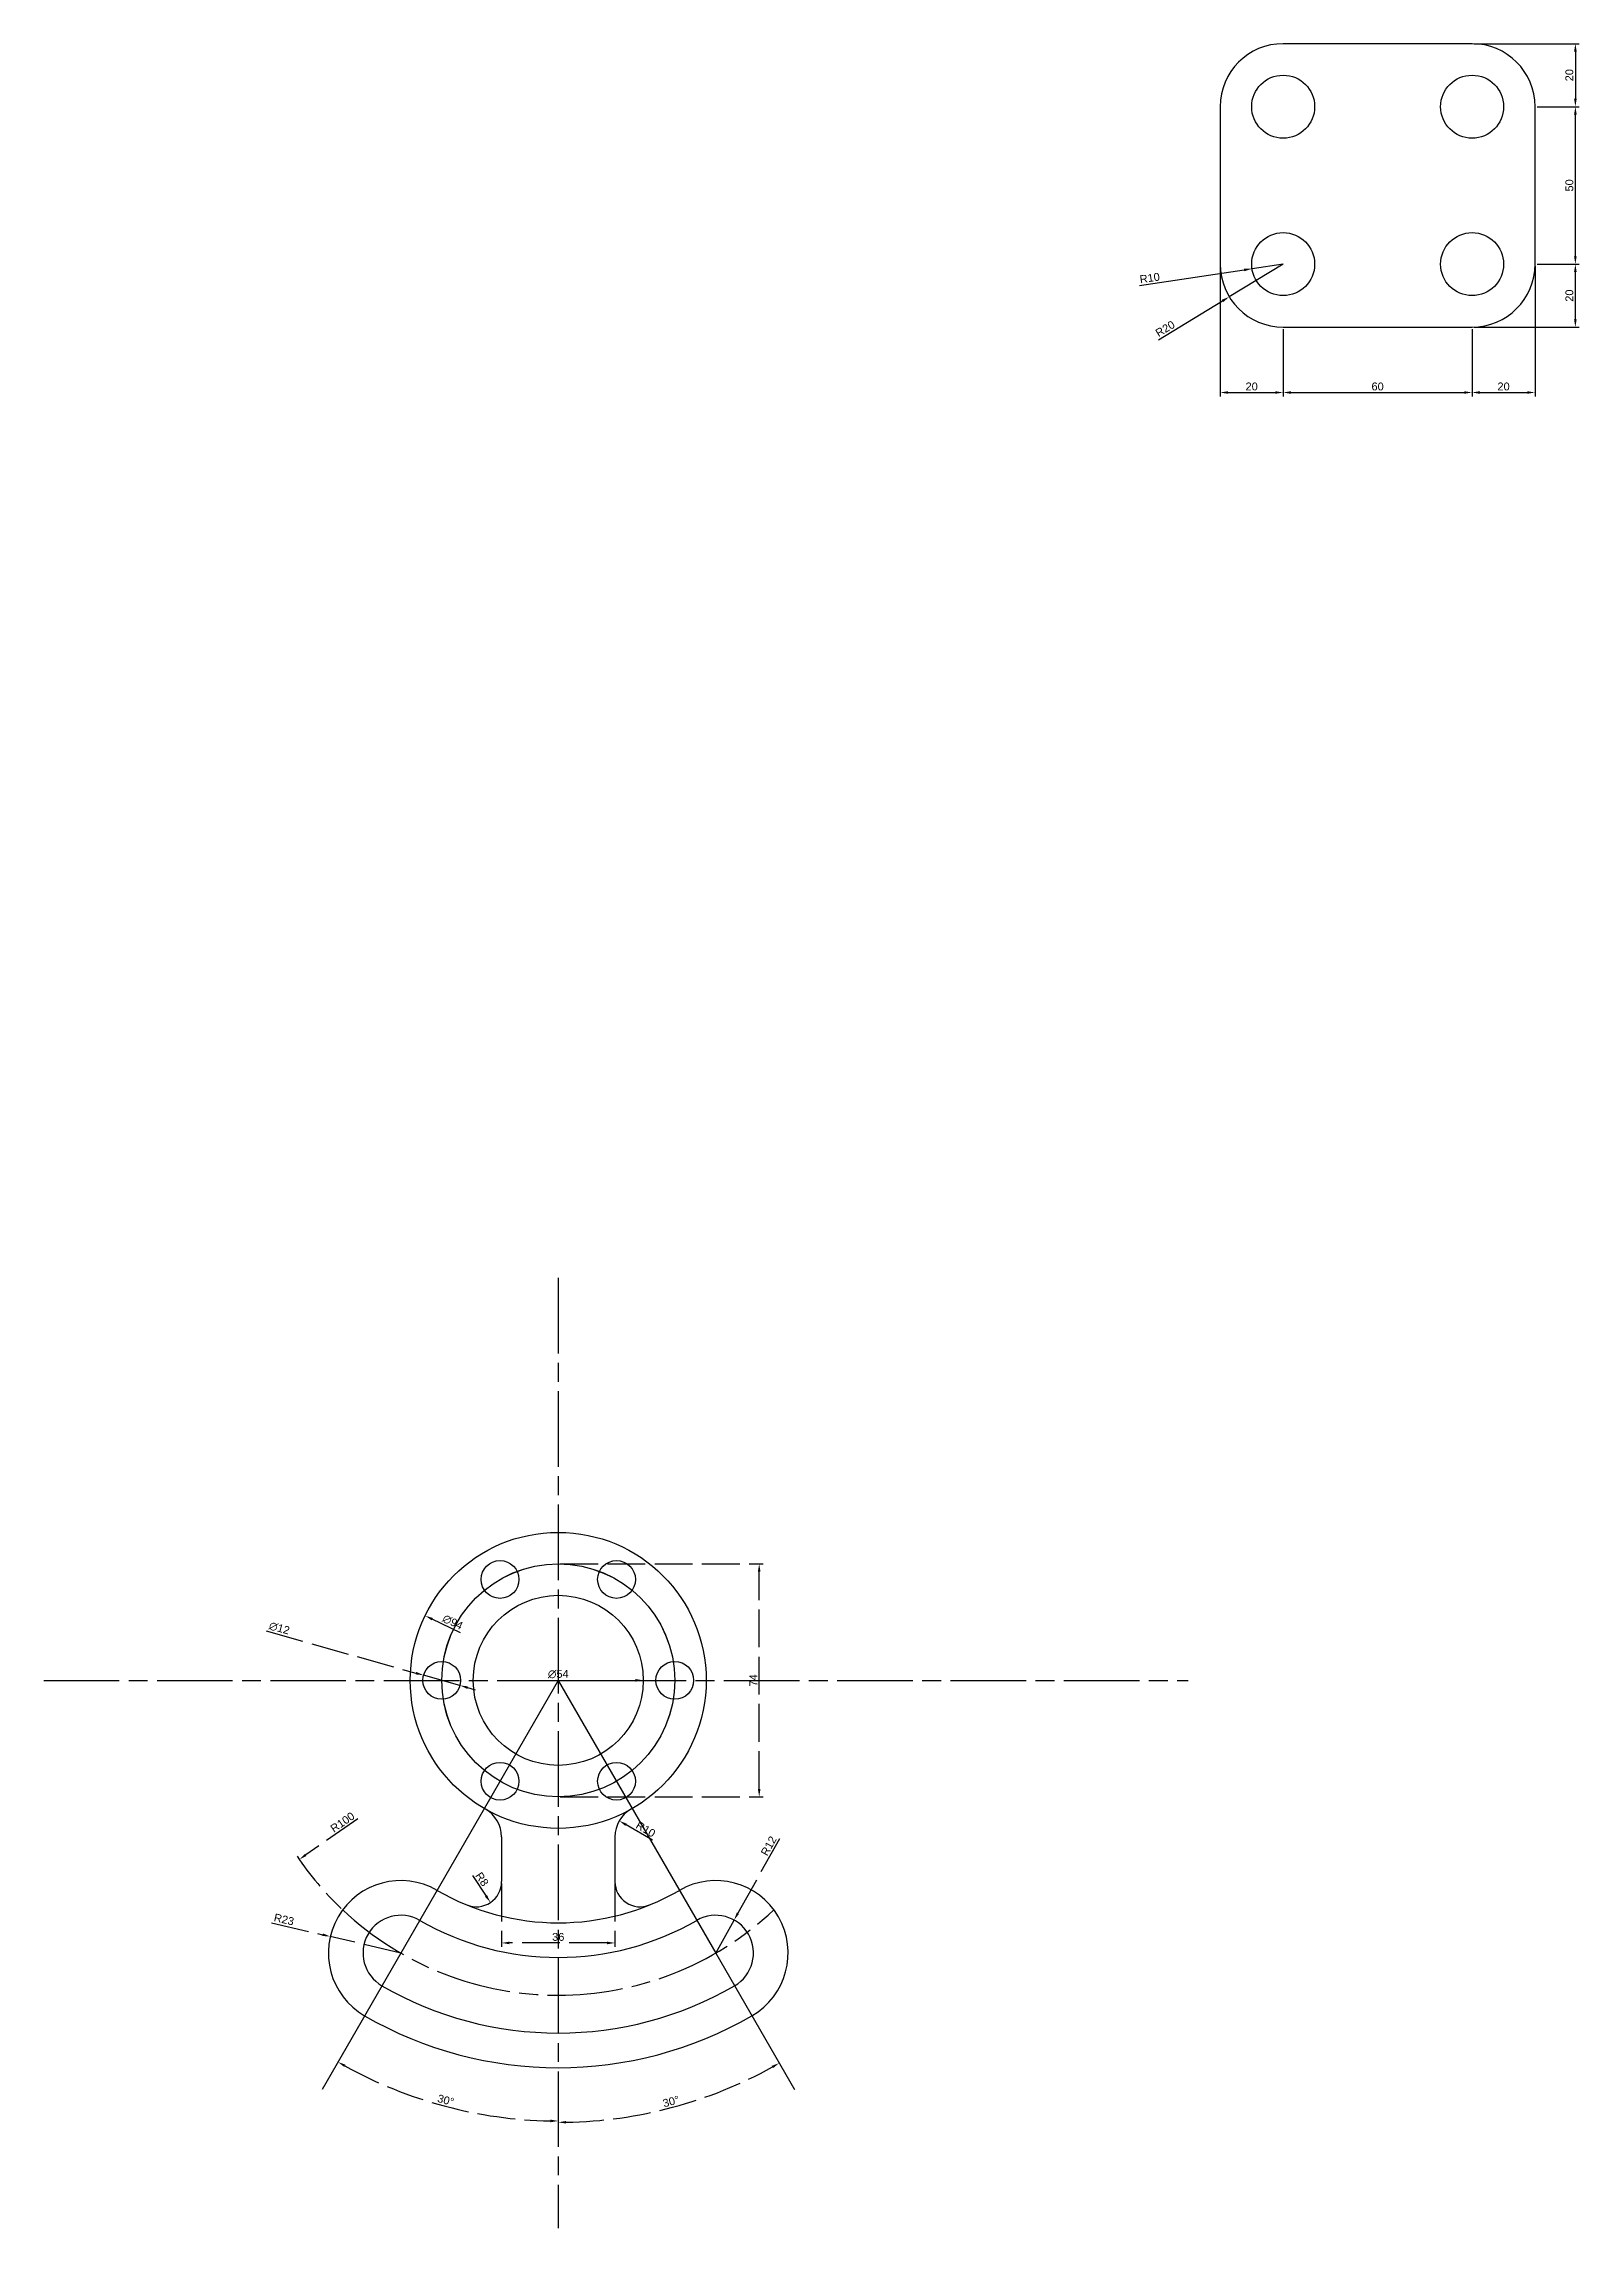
# Model space of a CAD drawing. Header units: millimetres. Extents: x 409 to 1325, y 477 to 1282.
# Drawn here: x 409 to 896, y 477 to 1171 of the extents above; entities that cross this region are included whole.
import ezdxf

# ---------------------------------------------------------------- set-up
doc = ezdxf.new("R2010")
doc.units = ezdxf.units.MM
doc.linetypes.add('ACAD_ISO02W100', pattern=[15, 12, -3])
doc.linetypes.add('ACAD_ISO08W100', pattern=[36, 24, -3, 6, -3])
doc.styles.get("Standard").update_dxf_attribs({"font": 'arial.ttf'})
doc.dimstyles.new('ISO-25', dxfattribs={"dimtxt": 2.5, "dimasz": 2.5, "dimexe": 1.25, "dimexo": 0.625, "dimtad": 1, "dimtxsty": 'Standard', "dimcen": 2.5, "dimadec": 0, "dimazin": 0, "dimtfac": 1, "dimtmove": 0, "dimatfit": 3, "dimfxl": 1, "dimarcsym": 0})

# ---------------------------------------------------------------- blocks, each defined once
blk = doc.blocks.new('*D8')
at = {"color": 0, "lineweight": -2, "transparency": 16777216}
for p, q in [((802.43, 1080.46), (802.43, 1059.07)), ((862.43, 1080.46), (862.43, 1059.07)), ((804.93, 1060.32), (859.93, 1060.32))]:
    blk.add_line(p, q, dxfattribs=at)
at = {"color": 0, "transparency": 16777216}
for points in [[(804.93, 1060.74), (804.93, 1059.91), (802.43, 1060.32)], [(859.93, 1060.74), (859.93, 1059.91), (862.43, 1060.32)]]:
    blk.add_solid(points, dxfattribs=at)
at = {"layer": 'Defpoints', "color": 0, "transparency": 16777216}
for p in [(802.43, 1081.09), (862.43, 1081.09), (862.43, 1060.32)]:
    blk.add_point(p, dxfattribs=at)
at = {"color": 0, "transparency": 16777216, "insert": (832.43, 1062.23), "char_height": 2.5, "attachment_point": 5}
blk.add_mtext('60', dxfattribs=at)
blk = doc.blocks.new('*D9')
at = {"color": 0, "lineweight": -2, "transparency": 16777216}
for p, q in [((782.43, 1100.46), (782.43, 1059.07)), ((802.43, 1080.46), (802.43, 1059.07)), ((784.93, 1060.32), (799.93, 1060.32))]:
    blk.add_line(p, q, dxfattribs=at)
at = {"color": 0, "transparency": 16777216}
for points in [[(784.93, 1060.74), (784.93, 1059.91), (782.43, 1060.32)], [(799.93, 1060.74), (799.93, 1059.91), (802.43, 1060.32)]]:
    blk.add_solid(points, dxfattribs=at)
at = {"layer": 'Defpoints', "color": 0, "transparency": 16777216}
for p in [(782.43, 1101.09), (802.43, 1081.09), (802.43, 1060.32)]:
    blk.add_point(p, dxfattribs=at)
at = {"color": 0, "transparency": 16777216, "insert": (792.43, 1062.23), "char_height": 2.5, "attachment_point": 5}
blk.add_mtext('20', dxfattribs=at)
blk = doc.blocks.new('*D10')
at = {"color": 0, "lineweight": -2, "transparency": 16777216}
for p, q in [((882.43, 1100.46), (882.43, 1059.07)), ((862.43, 1080.46), (862.43, 1059.07)), ((864.93, 1060.32), (879.93, 1060.32))]:
    blk.add_line(p, q, dxfattribs=at)
at = {"color": 0, "transparency": 16777216}
for points in [[(864.93, 1060.74), (864.93, 1059.91), (862.43, 1060.32)], [(879.93, 1060.74), (879.93, 1059.91), (882.43, 1060.32)]]:
    blk.add_solid(points, dxfattribs=at)
at = {"layer": 'Defpoints', "color": 0, "transparency": 16777216}
for p in [(882.43, 1101.09), (862.43, 1081.09), (882.43, 1060.32)]:
    blk.add_point(p, dxfattribs=at)
at = {"color": 0, "transparency": 16777216, "insert": (872.43, 1062.23), "char_height": 2.5, "attachment_point": 5}
blk.add_mtext('20', dxfattribs=at)
blk = doc.blocks.new('*D11')
at = {"color": 0, "lineweight": -2, "transparency": 16777216}
for p, q in [((802.43, 1101.09), (785.33, 1090.72)), ((762.86, 1077.09), (783.19, 1089.42))]:
    blk.add_line(p, q, dxfattribs=at)
at = {"color": 0, "transparency": 16777216}
blk.add_solid([(782.97, 1089.78), (783.41, 1089.06), (785.33, 1090.72)], dxfattribs=at)
at = {"layer": 'Defpoints', "color": 0, "transparency": 16777216}
for p in [(802.43, 1101.09), (785.33, 1090.72)]:
    blk.add_point(p, dxfattribs=at)
at = {"color": 0, "transparency": 16777216, "insert": (764.95, 1080.58), "char_height": 2.5, "attachment_point": 5, "rotation": 31.23442}
blk.add_mtext('R20', dxfattribs=at)
blk = doc.blocks.new('*D12')
at = {"color": 0, "lineweight": -2, "transparency": 16777216}
for p, q in [((756.78, 1094.27), (790.07, 1099.24)), ((802.43, 1101.09), (792.54, 1099.61))]:
    blk.add_line(p, q, dxfattribs=at)
at = {"color": 0, "transparency": 16777216}
blk.add_solid([(790.01, 1099.65), (790.13, 1098.83), (792.54, 1099.61)], dxfattribs=at)
at = {"layer": 'Defpoints', "color": 0, "transparency": 16777216}
for p in [(792.54, 1099.61), (802.43, 1101.09)]:
    blk.add_point(p, dxfattribs=at)
at = {"color": 0, "transparency": 16777216, "insert": (760.06, 1096.68), "char_height": 2.5, "attachment_point": 5, "rotation": 8.49957}
blk.add_mtext('R10', dxfattribs=at)
blk = doc.blocks.new('*D13')
at = {"color": 0, "lineweight": -2, "transparency": 16777216}
for p, q in [((883.05, 1151.09), (896.48, 1151.09)), ((895.23, 1103.59), (895.23, 1148.59)), ((883.05, 1101.09), (896.48, 1101.09))]:
    blk.add_line(p, q, dxfattribs=at)
at = {"color": 0, "transparency": 16777216}
for points in [[(894.81, 1148.59), (895.65, 1148.59), (895.23, 1151.09)], [(894.81, 1103.59), (895.65, 1103.59), (895.23, 1101.09)]]:
    blk.add_solid(points, dxfattribs=at)
at = {"layer": 'Defpoints', "color": 0, "transparency": 16777216}
for p in [(882.43, 1151.09), (895.23, 1151.09), (882.43, 1101.09)]:
    blk.add_point(p, dxfattribs=at)
at = {"color": 0, "transparency": 16777216, "insert": (893.33, 1126.09), "char_height": 2.5, "attachment_point": 5, "rotation": 90}
blk.add_mtext('50', dxfattribs=at)
blk = doc.blocks.new('*D14')
at = {"color": 0, "lineweight": -2, "transparency": 16777216}
for p, q in [((883.05, 1101.09), (896.48, 1101.09)), ((895.23, 1083.59), (895.23, 1098.59)), ((863.05, 1081.09), (896.48, 1081.09))]:
    blk.add_line(p, q, dxfattribs=at)
at = {"color": 0, "transparency": 16777216}
for points in [[(894.81, 1098.59), (895.65, 1098.59), (895.23, 1101.09)], [(894.81, 1083.59), (895.65, 1083.59), (895.23, 1081.09)]]:
    blk.add_solid(points, dxfattribs=at)
at = {"layer": 'Defpoints', "color": 0, "transparency": 16777216}
for p in [(882.43, 1101.09), (895.23, 1101.09), (862.43, 1081.09)]:
    blk.add_point(p, dxfattribs=at)
at = {"color": 0, "transparency": 16777216, "insert": (893.33, 1091.09), "char_height": 2.5, "attachment_point": 5, "rotation": 90}
blk.add_mtext('20', dxfattribs=at)
blk = doc.blocks.new('*D15')
at = {"color": 0, "lineweight": -2, "transparency": 16777216}
for p, q in [((863.05, 1171.09), (896.48, 1171.09)), ((895.23, 1168.59), (895.23, 1153.59)), ((883.05, 1151.09), (896.48, 1151.09))]:
    blk.add_line(p, q, dxfattribs=at)
at = {"color": 0, "transparency": 16777216}
for points in [[(894.81, 1168.59), (895.65, 1168.59), (895.23, 1171.09)], [(894.81, 1153.59), (895.65, 1153.59), (895.23, 1151.09)]]:
    blk.add_solid(points, dxfattribs=at)
at = {"layer": 'Defpoints', "color": 0, "transparency": 16777216}
for p in [(862.43, 1171.09), (882.43, 1151.09), (895.23, 1151.09)]:
    blk.add_point(p, dxfattribs=at)
at = {"color": 0, "transparency": 16777216, "insert": (893.33, 1161.09), "char_height": 2.5, "attachment_point": 5, "rotation": 90}
blk.add_mtext('20', dxfattribs=at)
blk = doc.blocks.new('*U17')
blk.add_circle((37, 37), 37)
blk = doc.blocks.new('*U18')
at = {"color": 0, "linetype": 'ByBlock', "lineweight": -2, "transparency": 16777216}
for p, rotation in [((585.76, 600.83), 59.99999999999999), ((622.76, 637.83), 120), ((558.68, 701.91), 240), ((521.68, 664.91), 299.9999999999999), ((609.22, 688.37), 180)]:
    blk.add_blockref('*U17', p, dxfattribs=dict(at, rotation=rotation))
blk.add_blockref('*U17', (535.22, 614.37), dxfattribs=at)
blk = doc.blocks.new('*U19')
blk.add_circle((0, 0), 6)
blk = doc.blocks.new('*U20')
at = {"color": 0, "linetype": 'ByBlock', "lineweight": -2, "transparency": 16777216}
for p, rotation in [((553.72, 683.41), 299.9999999999999), ((590.72, 683.41), 240), ((609.22, 651.37), 180), ((553.72, 619.33), 59.99999999999999), ((590.72, 619.33), 120)]:
    blk.add_blockref('*U19', p, dxfattribs=dict(at, rotation=rotation))
blk.add_blockref('*U19', (535.22, 651.37), dxfattribs=at)
blk = doc.blocks.new('*D21')
at = {"color": 0, "linetype": 'ACAD_ISO02W100', "lineweight": -2, "transparency": 16777216}
for p, q in [((572.84, 688.37), (637.29, 688.37)), ((636.04, 616.87), (636.04, 685.87)), ((572.84, 614.37), (637.29, 614.37))]:
    blk.add_line(p, q, dxfattribs=at)
at = {"color": 0, "linetype": 'ACAD_ISO02W100', "transparency": 16777216}
for points in [[(635.62, 685.87), (636.45, 685.87), (636.04, 688.37)], [(635.62, 616.87), (636.45, 616.87), (636.04, 614.37)]]:
    blk.add_solid(points, dxfattribs=at)
at = {"layer": 'Defpoints', "color": 0, "linetype": 'ACAD_ISO02W100', "transparency": 16777216}
for p in [(572.22, 688.37), (636.04, 688.37), (572.22, 614.37)]:
    blk.add_point(p, dxfattribs=at)
at = {"color": 0, "linetype": 'ACAD_ISO02W100', "transparency": 16777216, "insert": (634.16, 651.37), "char_height": 2.5, "attachment_point": 5, "rotation": 90}
blk.add_mtext('74', dxfattribs=at)
blk = doc.blocks.new('*D22')
at = {"color": 0, "linetype": 'ACAD_ISO02W100', "lineweight": -2, "transparency": 16777216}
blk.add_line((568.45, 651.37), (596.72, 651.37), dxfattribs=at)
at = {"color": 0, "linetype": 'ACAD_ISO02W100', "transparency": 16777216}
blk.add_solid([(596.72, 651.79), (596.72, 650.95), (599.22, 651.37)], dxfattribs=at)
at = {"layer": 'Defpoints', "color": 0, "linetype": 'ACAD_ISO02W100', "transparency": 16777216}
for p in [(545.22, 651.37), (599.22, 651.37)]:
    blk.add_point(p, dxfattribs=at)
at = {"color": 0, "linetype": 'ACAD_ISO02W100', "transparency": 16777216, "insert": (572.22, 653.34), "char_height": 2.5, "attachment_point": 5}
blk.add_mtext('∅54', dxfattribs=at)
blk = doc.blocks.new('*D23')
at = {"color": 0, "linetype": 'ACAD_ISO02W100', "lineweight": -2, "transparency": 16777216}
blk.add_line((541.22, 666.42), (532.19, 670.81), dxfattribs=at)
at = {"color": 0, "linetype": 'ACAD_ISO02W100', "transparency": 16777216}
blk.add_solid([(532.37, 671.18), (532, 670.43), (529.94, 671.9)], dxfattribs=at)
at = {"layer": 'Defpoints', "color": 0, "linetype": 'ACAD_ISO02W100', "transparency": 16777216}
for p in [(529.94, 671.9), (614.5, 630.85)]:
    blk.add_point(p, dxfattribs=at)
at = {"color": 0, "linetype": 'ACAD_ISO02W100', "transparency": 16777216, "insert": (538.69, 669.84), "char_height": 2.5, "attachment_point": 5, "rotation": 334.10543}
blk.add_mtext('∅94', dxfattribs=at)
blk = doc.blocks.new('*D24')
at = {"color": 0, "linetype": 'ACAD_ISO02W100', "lineweight": -2, "transparency": 16777216}
for p, q in [((479.48, 667.05), (527.04, 653.67)), ((540.99, 649.75), (529.44, 653)), ((543.4, 649.07), (545.81, 648.39))]:
    blk.add_line(p, q, dxfattribs=at)
at = {"color": 0, "linetype": 'ACAD_ISO02W100', "transparency": 16777216}
for points in [[(527.15, 654.07), (526.92, 653.27), (529.44, 653)], [(543.51, 649.47), (543.29, 648.67), (540.99, 649.75)]]:
    blk.add_solid(points, dxfattribs=at)
at = {"layer": 'Defpoints', "color": 0, "linetype": 'ACAD_ISO02W100', "transparency": 16777216}
for p in [(529.44, 653), (540.99, 649.75)]:
    blk.add_point(p, dxfattribs=at)
at = {"color": 0, "linetype": 'ACAD_ISO02W100', "transparency": 16777216, "insert": (483.64, 667.93), "char_height": 2.5, "attachment_point": 5, "rotation": 344.28566}
blk.add_mtext('∅12', dxfattribs=at)
blk = doc.blocks.new('*D25')
at = {"color": 0, "linetype": 'ACAD_ISO02W100', "lineweight": -2, "transparency": 16777216}
blk.add_line((508.54, 607.36), (492.01, 595.93), dxfattribs=at)
blk.add_arc((572.22, 651.37), 100, 213.93668, 226.43465, dxfattribs=at)
at = {"color": 0, "linetype": 'ACAD_ISO02W100', "transparency": 16777216}
blk.add_solid([(491.78, 596.28), (492.25, 595.59), (489.96, 594.51)], dxfattribs=at)
at = {"layer": 'Defpoints', "color": 0, "linetype": 'ACAD_ISO02W100', "transparency": 16777216}
for p in [(572.22, 651.37), (489.96, 594.51)]:
    blk.add_point(p, dxfattribs=at)
at = {"color": 0, "linetype": 'ACAD_ISO02W100', "transparency": 16777216, "insert": (503.7, 606.32), "char_height": 2.5, "attachment_point": 5, "rotation": 34.65288}
blk.add_mtext('R100', dxfattribs=at)
blk = doc.blocks.new('*D27')
at = {"color": 0, "linetype": 'ACAD_ISO02W100', "lineweight": -2, "transparency": 16777216}
blk.add_line((544.94, 589.35), (549.29, 582.89), dxfattribs=at)
at = {"color": 0, "linetype": 'ACAD_ISO02W100', "transparency": 16777216}
blk.add_solid([(549.63, 583.13), (548.94, 582.66), (550.68, 580.82)], dxfattribs=at)
at = {"layer": 'Defpoints', "color": 0, "linetype": 'ACAD_ISO02W100', "transparency": 16777216}
for p in [(546.22, 587.46), (550.68, 580.82)]:
    blk.add_point(p, dxfattribs=at)
at = {"color": 0, "linetype": 'ACAD_ISO02W100', "transparency": 16777216, "insert": (548, 588.22), "char_height": 2.5, "attachment_point": 5, "rotation": 303.93184}
blk.add_mtext('R8', dxfattribs=at)
blk = doc.blocks.new('*D28')
at = {"color": 0, "linetype": 'ACAD_ISO02W100', "lineweight": -2, "transparency": 16777216}
blk.add_line((602.13, 600.61), (593.74, 605.51), dxfattribs=at)
at = {"color": 0, "linetype": 'ACAD_ISO02W100', "transparency": 16777216}
blk.add_solid([(593.95, 605.86), (593.53, 605.15), (591.58, 606.77)], dxfattribs=at)
at = {"layer": 'Defpoints', "color": 0, "linetype": 'ACAD_ISO02W100', "transparency": 16777216}
for p in [(591.58, 606.77), (600.22, 601.72)]:
    blk.add_point(p, dxfattribs=at)
at = {"color": 0, "linetype": 'ACAD_ISO02W100', "transparency": 16777216, "insert": (599.98, 604.07), "char_height": 2.5, "attachment_point": 5, "rotation": 329.71067}
blk.add_mtext('R10', dxfattribs=at)
blk = doc.blocks.new('*D29')
at = {"color": 0, "linetype": 'ACAD_ISO02W100', "lineweight": -2, "transparency": 16777216}
for p, q in [((481.17, 574.41), (497.39, 570.6)), ((522.22, 564.77), (499.83, 570.03))]:
    blk.add_line(p, q, dxfattribs=at)
at = {"color": 0, "linetype": 'ACAD_ISO02W100', "transparency": 16777216}
blk.add_solid([(497.49, 571.01), (497.3, 570.19), (499.83, 570.03)], dxfattribs=at)
at = {"layer": 'Defpoints', "color": 0, "linetype": 'ACAD_ISO02W100', "transparency": 16777216}
for p in [(499.83, 570.03), (522.22, 564.77)]:
    blk.add_point(p, dxfattribs=at)
at = {"color": 0, "linetype": 'ACAD_ISO02W100', "transparency": 16777216, "insert": (485.12, 575.44), "char_height": 2.5, "attachment_point": 5, "rotation": 346.77933}
blk.add_mtext('R23', dxfattribs=at)
blk = doc.blocks.new('*D30')
at = {"color": 0, "linetype": 'ACAD_ISO02W100', "lineweight": -2, "transparency": 16777216}
for p, q in [((642.44, 601.03), (629.28, 577.43)), ((622.22, 564.77), (628.06, 575.25))]:
    blk.add_line(p, q, dxfattribs=at)
at = {"color": 0, "linetype": 'ACAD_ISO02W100', "transparency": 16777216}
blk.add_solid([(628.92, 577.64), (629.64, 577.23), (628.06, 575.25)], dxfattribs=at)
at = {"layer": 'Defpoints', "color": 0, "linetype": 'ACAD_ISO02W100', "transparency": 16777216}
for p in [(628.06, 575.25), (622.22, 564.77)]:
    blk.add_point(p, dxfattribs=at)
at = {"color": 0, "linetype": 'ACAD_ISO02W100', "transparency": 16777216, "insert": (639.04, 598.8), "char_height": 2.5, "attachment_point": 5, "rotation": 60.85935}
blk.add_mtext('R12', dxfattribs=at)
blk = doc.blocks.new('*D31')
at = {"color": 0, "linetype": 'ACAD_ISO02W100', "lineweight": -2, "transparency": 16777216}
blk.add_arc((572.22, 651.37), 139.92, 241.02371, 268.97629, dxfattribs=at)
at = {"color": 0, "linetype": 'ACAD_ISO02W100', "transparency": 16777216}
for points in [[(504.23, 528.6), (504.64, 529.33), (502.26, 530.19)], [(569.72, 511.89), (569.72, 511.05), (572.22, 511.45)]]:
    blk.add_solid(points, dxfattribs=at)
at = {"layer": 'Defpoints', "color": 0, "linetype": 'ACAD_ISO02W100', "transparency": 16777216}
for p in [(572.22, 779.19), (522.22, 564.77), (497.22, 521.47), (524.36, 519.89), (572.22, 477.37)]:
    blk.add_point(p, dxfattribs=at)
at = {"color": 0, "linetype": 'ACAD_ISO02W100', "transparency": 16777216, "insert": (536.5, 518.05), "char_height": 2.5, "attachment_point": 5, "rotation": 345}
blk.add_mtext('30°', dxfattribs=at)
blk = doc.blocks.new('*D32')
at = {"color": 0, "linetype": 'ACAD_ISO02W100', "lineweight": -2, "transparency": 16777216}
blk.add_arc((572.22, 651.37), 140.35, 271.02061, 298.97939, dxfattribs=at)
at = {"color": 0, "linetype": 'ACAD_ISO02W100', "transparency": 16777216}
for points in [[(640.01, 528.96), (640.42, 528.23), (642.39, 529.83)], [(574.72, 510.63), (574.72, 511.46), (572.22, 511.02)]]:
    blk.add_solid(points, dxfattribs=at)
at = {"layer": 'Defpoints', "color": 0, "linetype": 'ACAD_ISO02W100', "transparency": 16777216}
for p in [(572.22, 779.19), (622.22, 564.77), (647.22, 521.47), (596.59, 513.15), (572.22, 477.37)]:
    blk.add_point(p, dxfattribs=at)
at = {"color": 0, "linetype": 'ACAD_ISO02W100', "transparency": 16777216, "insert": (608.05, 517.64), "char_height": 2.5, "attachment_point": 5, "rotation": 15}
blk.add_mtext('30°', dxfattribs=at)
blk = doc.blocks.new('*D33')
at = {"color": 0, "linetype": 'ACAD_ISO02W100', "lineweight": -2, "transparency": 16777216}
for p, q in [((554.22, 586.83), (554.22, 566.73)), ((590.22, 586.83), (590.22, 566.73)), ((587.72, 567.98), (556.72, 567.98))]:
    blk.add_line(p, q, dxfattribs=at)
at = {"color": 0, "linetype": 'ACAD_ISO02W100', "transparency": 16777216}
for points in [[(556.72, 568.4), (556.72, 567.57), (554.22, 567.98)], [(587.72, 568.4), (587.72, 567.57), (590.22, 567.98)]]:
    blk.add_solid(points, dxfattribs=at)
at = {"layer": 'Defpoints', "color": 0, "linetype": 'ACAD_ISO02W100', "transparency": 16777216}
for p in [(554.22, 587.46), (590.22, 587.46), (554.22, 567.98)]:
    blk.add_point(p, dxfattribs=at)
at = {"color": 0, "linetype": 'ACAD_ISO02W100', "transparency": 16777216, "insert": (572.22, 569.89), "char_height": 2.5, "attachment_point": 5}
blk.add_mtext('36', dxfattribs=at)

msp = doc.modelspace()

# ---------------------------------------------------------------- linework, layer by layer
for p, q in [((862.43, 1171.088), (802.43, 1171.088)), ((782.43, 1151.088), (782.43, 1101.088)), ((882.43, 1101.088), (882.43, 1151.088)), ((802.43, 1081.088), (862.43, 1081.088)), ((572.219, 651.371), (522.219, 564.769)), ((572.219, 651.371), (622.219, 564.769)), ((554.219, 601.722), (554.219, 587.457)), ((590.219, 601.722), (590.219, 587.457)), ((522.219, 564.769), (497.219, 521.467)), ((622.219, 564.769), (647.219, 521.467))]:
    msp.add_line(p, q)
at = {"linetype": 'ACAD_ISO08W100'}
for p, q in [((572.219, 779.194), (572.219, 477.369)), ((408.803, 651.371), (772.263, 651.371))]:
    msp.add_line(p, q, dxfattribs=at)
for centre, radius in [((802.43, 1151.088), 10), ((862.43, 1151.088), 10), ((802.43, 1101.088), 10), ((862.43, 1101.088), 10), ((572.219, 651.371), 47), ((572.219, 651.371), 27)]:
    msp.add_circle(centre, radius)
for centre, radius, start, end in [((802.43, 1151.088), 20, 90, 180), ((862.43, 1151.088), 20, 0, 90), ((802.43, 1101.088), 20, 180, 270), ((862.43, 1101.088), 20, 270, 0), ((544.219, 601.722), 10, 0, 60.578669), ((600.219, 601.722), 10, 119.421331, 180), ((522.219, 564.769), 23, 60, 240), ((572.219, 651.371), 77, 240, 300), ((546.219, 587.457), 8, 247.863675, 0), ((598.219, 587.457), 8, 180, 292.136325), ((622.219, 564.769), 23, 300, 120), ((522.219, 564.769), 12, 60, 240), ((622.219, 564.769), 12, 300, 120), ((572.219, 651.371), 88, 240, 300), ((572.219, 651.371), 112, 240, 300), ((572.219, 651.371), 123, 240, 300)]:
    msp.add_arc(centre, radius, start, end)
msp.add_arc((572.219, 651.371), 100, 226.79275, 313.20725, dxfattribs=at)

# ---------------------------------------------------------------- block references
at = {"linetype": 'ACAD_ISO02W100'}
msp.add_blockref('*U18', (0, 0), dxfattribs=at)
msp.add_blockref('*U20', (0, 0))

# ---------------------------------------------------------------- dimensions: what is measured, and where the dimension line sits
for base, p1, p2, picture, middle in [((895.231, 1151.088), (862.43, 1171.088), (882.43, 1151.088), '*D15', (893.33, 1161.088)), ((895.231, 1151.088), (882.43, 1101.088), (882.43, 1151.088), '*D13', (893.33, 1126.088)), ((895.231, 1101.088), (862.43, 1081.088), (882.43, 1101.088), '*D14', (893.33, 1091.088))]:
    dim = msp.add_linear_dim(base=base, p1=p1, p2=p2, angle=90, dimstyle='ISO-25')
    dim.commit()
    dim.dimension.update_dxf_attribs({"geometry": picture, "text_midpoint": middle})
for mpoint, picture, middle in [((792.539, 1099.61), '*D12', (760.346, 1094.799)), ((785.329, 1090.717), '*D11', (765.94, 1078.959))]:
    dim = msp.add_radius_dim(center=(802.43, 1101.088), mpoint=mpoint, dimstyle='ISO-25')
    dim.commit()
    dim.dimension.update_dxf_attribs({"geometry": picture, "text_midpoint": middle, "dimtype": 164})
for base, p1, p2, picture, middle in [((802.43, 1060.324), (782.43, 1101.088), (802.43, 1081.088), '*D9', (792.43, 1062.225)), ((882.43, 1060.324), (862.43, 1081.088), (882.43, 1101.088), '*D10', (872.43, 1062.225)), ((862.43, 1060.324), (802.43, 1081.088), (862.43, 1081.088), '*D8', (832.43, 1062.225))]:
    dim = msp.add_linear_dim(base=base, p1=p1, p2=p2, dimstyle='ISO-25')
    dim.commit()
    dim.dimension.update_dxf_attribs({"geometry": picture, "text_midpoint": middle})
for base, line1, picture, middle in [((524.362, 519.886), ((522.219, 564.769), (497.219, 521.467)), '*D31', (536.496, 518.053)), ((596.59, 513.155), ((622.219, 564.769), (647.219, 521.467)), '*D32', (608.052, 517.642))]:
    dim = msp.add_angular_dim_2l(base=base, line1=line1, line2=((572.219, 779.194), (572.219, 477.369)), dimstyle='ISO-25', dxfattribs=at)
    dim.commit()
    dim.dimension.update_dxf_attribs({"geometry": picture, "text_midpoint": middle})
dim = msp.add_linear_dim(base=(636.037, 688.371), p1=(572.219, 614.371), p2=(572.219, 688.371), angle=90, dimstyle='ISO-25', dxfattribs=at)
dim.commit()
dim.dimension.update_dxf_attribs({"geometry": '*D21', "text_midpoint": (634.162, 651.371)})
for p1, p2, picture, middle in [((540.995, 649.746), (529.443, 652.996), '*D24', (483.103, 666.034)), ((614.5, 630.845), (529.938, 671.897), '*D23', (537.828, 668.067)), ((545.219, 651.371), (599.219, 651.371), '*D22', (572.219, 651.371))]:
    dim = msp.add_diameter_dim_2p(p1=p1, p2=p2, dimstyle='ISO-25', dxfattribs=at)
    dim.commit()
    dim.dimension.update_dxf_attribs({"geometry": picture, "text_midpoint": middle, "dimtype": 163})
for center, mpoint, picture, middle in [((572.219, 651.371), (489.958, 594.511), '*D25', (504.777, 604.754)), ((600.219, 601.722), (591.584, 606.766), '*D28', (599.017, 602.425)), ((622.219, 564.769), (628.062, 575.25), '*D30', (640.683, 597.886)), ((546.219, 587.457), (550.685, 580.82), '*D27', (546.418, 587.161)), ((522.219, 564.769), (499.829, 570.029), '*D29', (484.689, 573.586))]:
    dim = msp.add_radius_dim(center=center, mpoint=mpoint, dimstyle='ISO-25', dxfattribs=at)
    dim.commit()
    dim.dimension.update_dxf_attribs({"geometry": picture, "text_midpoint": middle, "dimtype": 164})
dim = msp.add_linear_dim(base=(554.219, 567.984), p1=(590.219, 587.457), p2=(554.219, 587.457), dimstyle='ISO-25', dxfattribs=at)
dim.commit()
dim.dimension.update_dxf_attribs({"geometry": '*D33', "text_midpoint": (572.219, 569.886)})

doc.saveas('drawing.dxf')
